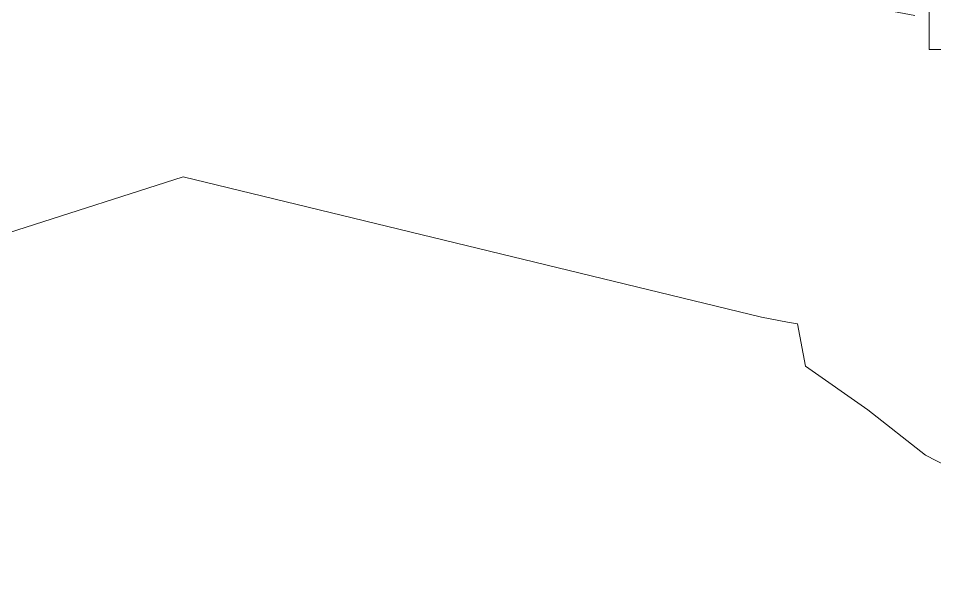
# Model space of a CAD drawing. Header units: inches. Extents: x 27644242 to 29761523, y -859349 to 216979.
# Drawn here: x 29095388 to 29108087, y -333986 to -326304 of the extents above; entities that cross this region are included whole.
import ezdxf

# ---------------------------------------------------------------- set-up
doc = ezdxf.new("R2010")
doc.units = ezdxf.units.IN
doc.header["$MEASUREMENT"] = 0
doc.linetypes.add('01-Xref Col Podium Lvl-1$0$HIDDEN', pattern=[0.375, 0.25, -0.125])
doc.layers.add('RVA Site Boundary', color=17, linetype='Continuous', lineweight=15)
doc.layers.add('WALL', color=7, linetype='Continuous', lineweight=20)

# ---------------------------------------------------------------- blocks, each defined once
blk = doc.blocks.new('RFRHHHJJJ')
at = {"layer": 'WALL'}
for p, q in [((-11750, 6751), (-11750, -1749)), ((-11750, -1749), (-11150, -1749))]:
    blk.add_line(p, q, dxfattribs=at)

msp = doc.modelspace()

# ---------------------------------------------------------------- linework, layer by layer
at = {"layer": 'RVA Site Boundary', "ltscale": 500}
msp.add_lwpolyline([(29122056.7, -310019.8), (29123342.9, -314822.4), (29124035.2, -317337.1), (29122695.2, -319807.6), (29124566.4, -321567.1), (29124796.7, -328727.6), (29122303, -333985.6), (29122109.5, -333969.7), (29119355.8, -333661.7), (29119007.1, -333631.4), (29111846.2, -333009.5), (29108805.2, -332620.8), (29108439, -332536.9), (29108409.3, -332589), (29107958.8, -332355.6), (29107161.7, -331728.8), (29106298.5, -331125.4), (29106185.7, -330538.7), (29106048.5, -330513.3), (29105689, -330446.9), (29097670.9, -328500.5), (29093057.5, -329980)], dxfattribs=at)
at = {"layer": 'RVA Site Boundary', "color": 252, "linetype": '01-Xref Col Podium Lvl-1$0$HIDDEN', "ltscale": 3000}
msp.add_lwpolyline([(29117718.7, -311216.8), (29119000.2, -316001.7), (29119215.6, -316784.5), (29117086.3, -320710.5), (29120128.5, -323571.1), (29120264, -327783.5), (29119608, -329166.7), (29119396.5, -329148.3), (29112326.4, -328534.2), (29110333.9, -328279.6), (29110024.9, -326671.9), (29106866.2, -326088.2), (29106629.4, -326044.5), (29097502.2, -323828.9), (29091800.9, -325657.3), (29090486.5, -326000.5), (29084527.9, -325833.9), (29078613.6, -326028.7), (29077895.4, -326094.1), (29070593.9, -326511), (29062280.8, -327267.7)], dxfattribs=at)

# ---------------------------------------------------------------- next in the draw order: block references
at = {"layer": 'WALL', "ltscale": 500}
msp.add_blockref('RFRHHHJJJ', (29119761.6, -324985.1), dxfattribs=at)

doc.saveas('drawing.dxf')
